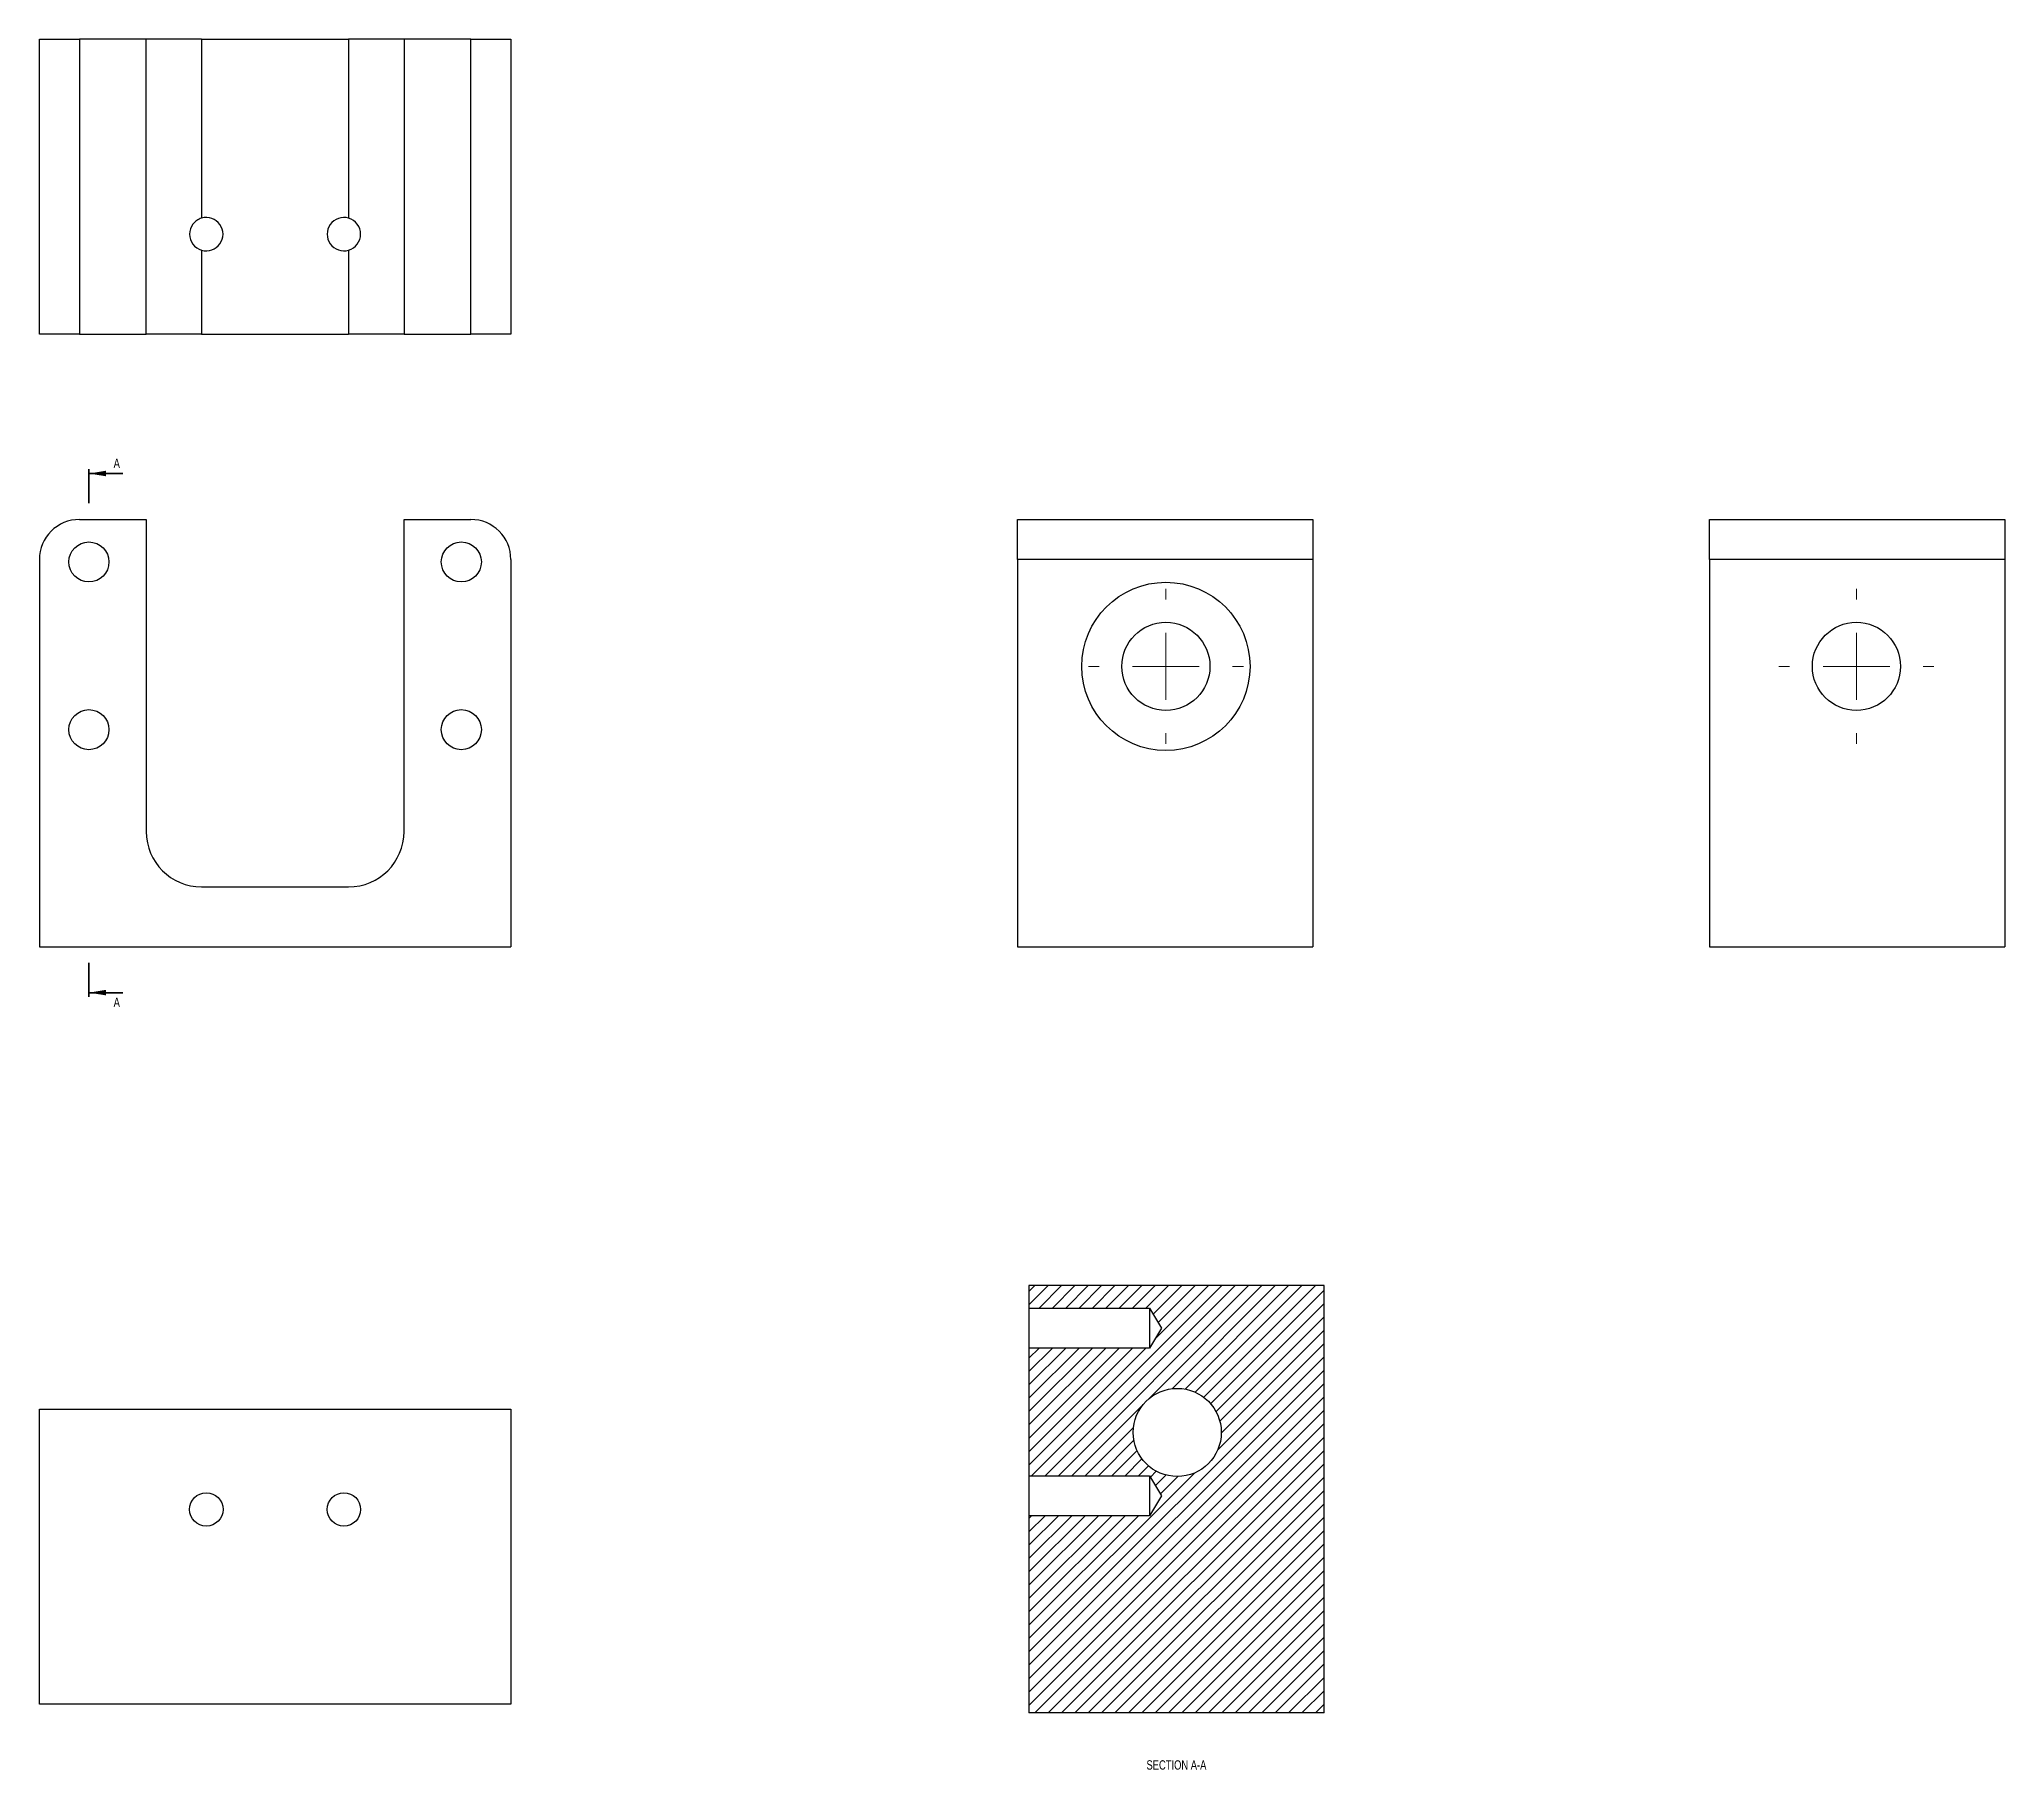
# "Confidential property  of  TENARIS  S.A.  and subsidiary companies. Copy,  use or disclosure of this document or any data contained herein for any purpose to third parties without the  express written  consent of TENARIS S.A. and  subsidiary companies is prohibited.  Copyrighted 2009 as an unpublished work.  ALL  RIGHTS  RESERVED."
# Model space of a CAD drawing. Header units: millimetres. Extents: x 871 to 1018, y 1913 to 2043.
import ezdxf

# ---------------------------------------------------------------- set-up
doc = ezdxf.new("R2010")
doc.units = ezdxf.units.MM
doc.linetypes.add('PHANTOM', pattern=[12.7, 6.35, -1.27, 1.27, -1.27, 1.27, -1.27])
doc.styles.add('SLDTEXTSTYLE0', font='TXT', dxfattribs={"width": 0.75})

# ---------------------------------------------------------------- blocks, each defined once
blk = doc.blocks.new('SW_CENTERMARKSYMBOL_0')
at = {"color": 0, "linetype": 'Continuous', "lineweight": 0}
for p, q in [((0, 25), (0, 29)), ((0, 0), (0, 12.5)), ((-25, 0), (-29, 0)), ((0, 0), (-12.5, 0)), ((0, 0), (0, -12.5)), ((0, 0), (12.5, 0)), ((25, 0), (29, 0)), ((0, -25), (0, -29))]:
    blk.add_line(p, q, dxfattribs=at)
blk = doc.blocks.new('SW_CENTERMARKSYMBOL_1')
at = {"color": 0, "linetype": 'Continuous', "lineweight": 0}
for p, q in [((0, 25), (0, 29)), ((0, 0), (0, 12.5)), ((-25, 0), (-29, 0)), ((0, 0), (-12.5, 0)), ((0, 0), (0, -12.5)), ((0, 0), (12.5, 0)), ((25, 0), (29, 0)), ((0, -25), (0, -29))]:
    blk.add_line(p, q, dxfattribs=at)

msp = doc.modelspace()

# ---------------------------------------------------------------- hatches: boundary and pattern name
h = msp.add_hatch()
h.set_pattern_fill('JIS_WOOD', color=256)
h.paths.add_polyline_path([(967.32, 1949.66), (945.22, 1949.66), (945.22, 1947.98), (954.25, 1947.98), (955.15, 1946.48), (954.25, 1944.98), (945.22, 1944.98), (945.22, 1935.42), (954.25, 1935.42), (955.15, 1933.92), (954.25, 1932.42), (945.22, 1932.42), (945.22, 1917.66), (967.32, 1917.66)])
h.paths.add_polyline_path([(959.62, 1938.66, -1), (953.02, 1938.66, -1)], flags=16)

# ---------------------------------------------------------------- linework, layer by layer
at = {"color": 7, "linetype": 'Continuous', "lineweight": 25}
for p, q in [((871.13, 2020.91), (871.13, 2043.01)), ((871.13, 2043.01), (874.13, 2043.01)), ((874.13, 2043.01), (874.13, 2020.91)), ((879.13, 2043.01), (874.13, 2043.01)), ((879.13, 2020.91), (879.13, 2043.01)), ((883.28, 2043.01), (879.13, 2043.01)), ((883.28, 2043.01), (883.28, 2029.61)), ((883.28, 2043.01), (894.28, 2043.01)), ((894.28, 2043.01), (894.28, 2029.61)), ((898.43, 2043.01), (894.28, 2043.01)), ((898.43, 2043.01), (898.43, 2020.91)), ((903.43, 2043.01), (898.43, 2043.01)), ((903.43, 2020.91), (903.43, 2043.01)), ((903.43, 2043.01), (906.43, 2043.01)), ((906.43, 2043.01), (906.43, 2020.91)), ((883.28, 2027.21), (883.28, 2020.91)), ((894.28, 2027.21), (894.28, 2020.91)), ((874.13, 2020.91), (871.13, 2020.91)), ((874.13, 2020.91), (879.13, 2020.91)), ((883.28, 2020.91), (879.13, 2020.91)), ((883.28, 2020.91), (894.28, 2020.91)), ((898.43, 2020.91), (894.28, 2020.91)), ((898.43, 2020.91), (903.43, 2020.91)), ((906.43, 2020.91), (903.43, 2020.91)), ((874.13, 2007.04), (879.13, 2007.04)), ((879.13, 2007.04), (879.13, 1983.67)), ((898.43, 2007.04), (903.43, 2007.04)), ((898.43, 1983.67), (898.43, 2007.04)), ((944.37, 2007.04), (966.47, 2007.04)), ((944.37, 2004.04), (944.37, 2007.04)), ((966.47, 2007.04), (966.47, 2004.04)), ((996.17, 2007.04), (1018.27, 2007.04)), ((996.17, 2004.04), (996.17, 2007.04)), ((1018.27, 2007.04), (1018.27, 2004.04)), ((871.13, 2004.04), (871.13, 1975.04)), ((906.43, 2004.04), (906.43, 1975.04)), ((966.47, 2004.04), (944.37, 2004.04)), ((944.37, 2004.04), (944.37, 1975.04)), ((966.47, 2004.04), (966.47, 1975.04)), ((1018.27, 2004.04), (996.17, 2004.04)), ((996.17, 2004.04), (996.17, 1975.04)), ((1018.27, 2004.04), (1018.27, 1975.04)), ((883.28, 1979.52), (894.28, 1979.52)), ((871.13, 1975.04), (906.43, 1975.04)), ((944.37, 1975.04), (966.47, 1975.04)), ((996.17, 1975.04), (1018.27, 1975.04)), ((945.22, 1949.66), (945.22, 1947.98)), ((967.32, 1949.66), (945.22, 1949.66)), ((967.32, 1917.66), (967.32, 1949.66)), ((945.22, 1947.98), (954.25, 1947.98)), ((945.22, 1947.98), (945.22, 1944.98)), ((954.25, 1947.98), (955.15, 1946.48)), ((954.25, 1947.98), (954.25, 1944.98)), ((955.15, 1946.48), (954.25, 1944.98)), ((945.22, 1944.98), (945.22, 1935.42)), ((954.25, 1944.98), (945.22, 1944.98)), ((871.13, 1918.3), (871.13, 1940.4)), ((871.13, 1940.4), (906.43, 1940.4)), ((906.43, 1940.4), (906.43, 1918.3)), ((945.22, 1935.42), (954.25, 1935.42)), ((945.22, 1935.42), (945.22, 1932.42)), ((954.25, 1935.42), (955.15, 1933.92)), ((954.25, 1935.42), (954.25, 1932.42)), ((955.15, 1933.92), (954.25, 1932.42)), ((945.22, 1932.42), (945.22, 1917.66)), ((954.25, 1932.42), (945.22, 1932.42)), ((906.43, 1918.3), (871.13, 1918.3)), ((967.32, 1917.66), (945.22, 1917.66))]:
    msp.add_line(p, q, dxfattribs=at)
at = {"color": 7, "linetype": 'PHANTOM', "lineweight": 35}
for p, q in [((874.84, 2008.26), (874.84, 2010.8)), ((874.84, 1971.29), (874.84, 1973.83))]:
    msp.add_line(p, q, dxfattribs=at)
at = {"color": 7, "linetype": 'Continuous', "lineweight": 35}
for p, q in [((877.38, 2010.48), (874.84, 2010.48)), ((877.38, 1971.6), (874.84, 1971.6))]:
    msp.add_line(p, q, dxfattribs=at)
at = {"color": 7, "linetype": 'Continuous', "lineweight": 25}
for centre, radius in [((874.84, 2003.86), 1.5), ((902.72, 2003.86), 1.5), ((955.47, 1996.04), 6.3), ((955.47, 1996.04), 3.3), ((1007.17, 1996.04), 3.3), ((874.84, 1991.3), 1.5), ((902.72, 1991.3), 1.5), ((956.32, 1938.66), 3.3), ((883.63, 1932.9), 1.25), ((893.93, 1932.9), 1.25)]:
    msp.add_circle(centre, radius, dxfattribs=at)
for centre, radius, start, end in [((883.63, 2028.41), 1.25, 253.7398, 106.2602), ((893.93, 2028.41), 1.25, 73.7398, 286.2602), ((874.13, 2004.04), 3, 90, 180), ((903.43, 2004.04), 3, 0, 90), ((883.28, 1983.67), 4.15, 180, 270), ((894.28, 1983.67), 4.15, 270, 0)]:
    msp.add_arc(centre, radius, start, end, dxfattribs=at)
for points in [[(883.28, 2029.61), (883.01, 2029.53), (882.79, 2029.37), (882.46, 2028.94), (882.38, 2028.68), (882.38, 2028.14), (882.46, 2027.87), (882.78, 2027.44), (883.01, 2027.28), (883.28, 2027.21)], [(894.28, 2027.21), (894.54, 2027.28), (894.76, 2027.44), (895.09, 2027.87), (895.18, 2028.14), (895.18, 2028.67), (895.09, 2028.94), (894.77, 2029.37), (894.54, 2029.53), (894.28, 2029.61)]]:
    msp.add_open_spline(points, degree=3, knots=[0, 0, 0, 0, 0.25, 0.25, 0.5, 0.5, 0.75, 0.75, 1, 1, 1, 1], dxfattribs=at)
at = {"color": 7, "linetype": 'Continuous', "lineweight": 35}
for points in [[(874.84, 2010.48), (876.11, 2010.28), (876.11, 2010.69)], [(874.84, 1971.6), (876.11, 1971.4), (876.11, 1971.81)]]:
    msp.add_solid(points, dxfattribs=at)

# ---------------------------------------------------------------- block references
at = {"color": 7, "linetype": 'Continuous', "lineweight": 0, "xscale": 0.2, "yscale": 0.2, "zscale": 0.2}
for name, p in [('SW_CENTERMARKSYMBOL_0', (955.47, 1996.04)), ('SW_CENTERMARKSYMBOL_1', (1007.17, 1996.04))]:
    msp.add_blockref(name, p, dxfattribs=at)

# ---------------------------------------------------------------- texts
at = {"color": 7, "linetype": 'Continuous', "char_height": 0.7, "attachment_point": 1, "style": 'SLDTEXTSTYLE0'}
for insert in [(876.69, 2011.6), (876.69, 1971.23)]:
    msp.add_mtext('A', dxfattribs=dict(at, insert=insert))
at = {"color": 7, "linetype": 'Continuous', "lineweight": 0, "insert": (956.26, 1914.11), "char_height": 0.7, "attachment_point": 2, "style": 'SLDTEXTSTYLE0'}
msp.add_mtext('SECTION A-A', dxfattribs=at)

doc.saveas('drawing.dxf')
